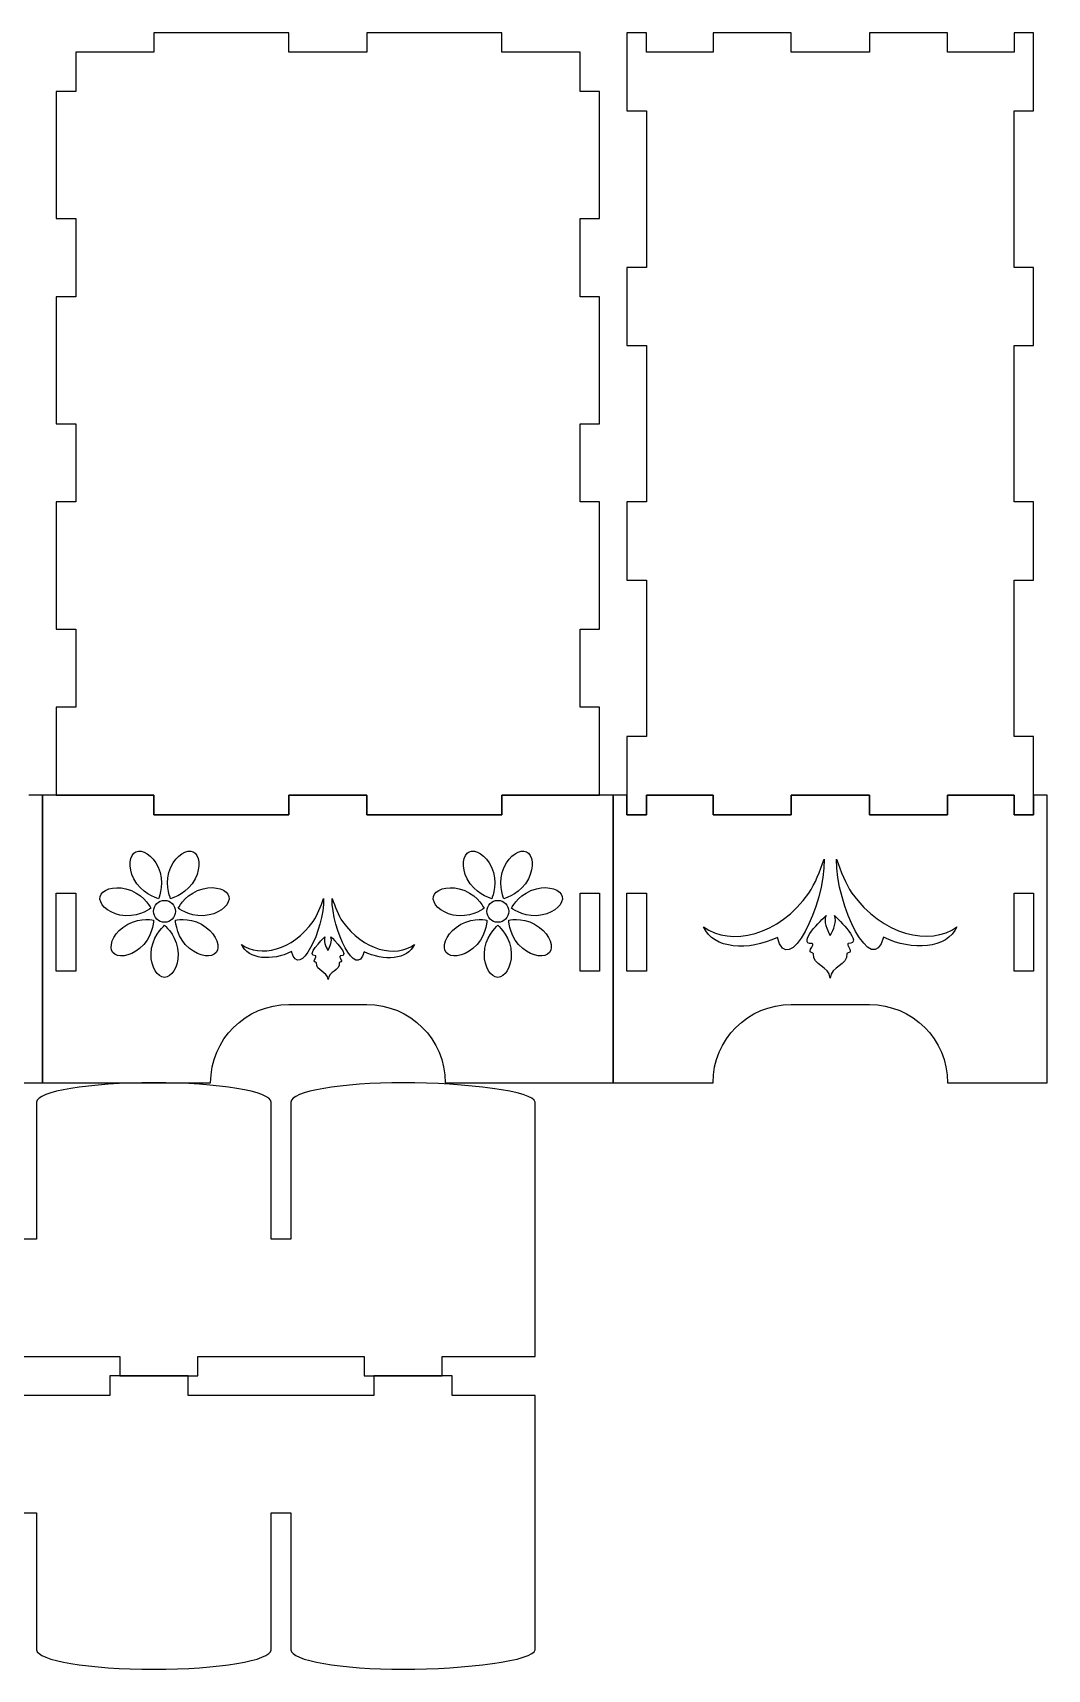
# Model space of a CAD drawing. Extents: x 0 to 2186, y 6 to 1701.
# Drawn here: x 1450 to 2186, y 514 to 1701 of the extents above; entities that cross this region are included whole.
import ezdxf

# ---------------------------------------------------------------- set-up
doc = ezdxf.new("R2010")
doc.units = 0
doc.layers.add('A0102_Printing_02', color=7, linetype='CONTINUOUS')

msp = doc.modelspace()

# ---------------------------------------------------------------- linework, layer by layer
at = {"layer": 'A0102_Printing_02', "color": 1}
for points in [[(1846.896454, 1686.491758), (1790.203455, 1686.491758), (1790.203455, 1700.664757), (1692.408458, 1700.664757), (1692.408458, 1686.491758), (1635.715459, 1686.491758), (1635.715459, 1700.664757), (1537.920462, 1700.664757), (1537.920462, 1686.491758), (1481.227463, 1686.491758), (1481.227463, 1658.145759), (1467.053463, 1658.145759), (1467.053463, 1566.019761), (1481.227463, 1566.019761), (1481.227463, 1509.326762), (1467.053463, 1509.326762), (1467.053463, 1417.200765), (1481.227463, 1417.200765), (1481.227463, 1360.507766), (1467.053463, 1360.507766), (1467.053463, 1268.381768), (1481.227463, 1268.381768), (1481.227463, 1211.68877), (1467.053463, 1211.68877), (1467.053463, 1147.908771), (1537.920462, 1147.908771), (1537.920462, 1133.735772), (1635.715459, 1133.735772), (1635.715459, 1147.908771), (1692.408458, 1147.908771), (1692.408458, 1133.735772), (1790.203455, 1133.735772), (1790.203455, 1147.908771), (1861.069453, 1147.908771), (1861.069453, 1211.68877), (1846.896454, 1211.68877), (1846.896454, 1268.381768), (1861.069453, 1268.381768), (1861.069453, 1360.507766), (1846.896454, 1360.507766), (1846.896454, 1417.200765), (1861.069453, 1417.200765), (1861.069453, 1509.326762), (1846.896454, 1509.326762), (1846.896454, 1566.019761), (1861.069453, 1566.019761), (1861.069453, 1658.145759), (1846.896454, 1658.145759)], [(2175.715246, 1643.971959), (2175.715246, 1700.664957), (2161.542246, 1700.664957), (2161.542246, 1686.491958), (2113.353247, 1686.491958), (2113.353247, 1700.664957), (2056.660249, 1700.664957), (2056.660249, 1686.491958), (1999.96725, 1686.491958), (1999.96725, 1700.664957), (1943.274251, 1700.664957), (1943.274251, 1686.491958), (1895.085253, 1686.491958), (1895.085253, 1700.664957), (1880.912253, 1700.664957), (1880.912253, 1643.971959), (1895.085253, 1643.971959), (1895.085253, 1530.585962), (1880.912253, 1530.585962), (1880.912253, 1473.892963), (1895.085253, 1473.892963), (1895.085253, 1360.506966), (1880.912253, 1360.506966), (1880.912253, 1303.814967), (1895.085253, 1303.814967), (1895.085253, 1190.42897), (1880.912253, 1190.42897), (1880.912253, 1133.735972), (1895.085253, 1133.735972), (1895.085253, 1147.908971), (1943.274251, 1147.908971), (1943.274251, 1133.735972), (1999.96725, 1133.735972), (1999.96725, 1147.908971), (2056.660249, 1147.908971), (2056.660249, 1133.735972), (2113.353247, 1133.735972), (2113.353247, 1147.908971), (2161.542246, 1147.908971), (2161.542246, 1133.735972), (2175.715246, 1133.735972), (2175.715246, 1190.42897), (2161.542246, 1190.42897), (2161.542246, 1303.814967), (2175.715246, 1303.814967), (2175.715246, 1360.506966), (2161.542246, 1360.506966), (2161.542246, 1473.892963), (2175.715246, 1473.892963), (2175.715246, 1530.585962), (2161.542246, 1530.585962), (2161.542246, 1643.971959)], [(2032.828949, 1101.604972)], [(1517.669962, 1080.169973)], [(1567.825961, 1087.371973)], [(1759.300956, 1080.169973)], [(1809.457955, 1087.371973)], [(1481.226963, 1020.349974), (1467.053963, 1020.349974), (1467.053963, 1077.042973), (1481.226963, 1077.042973)], [(1541.211961, 1072.895973)], [(1545.615961, 1071.678973)], [(1782.843955, 1072.895973)], [(1787.246955, 1071.678973)], [(1861.069953, 1020.349974), (1846.896954, 1020.349974), (1846.896954, 1077.042973), (1861.069953, 1077.042973)], [(1880.911953, 1077.042973), (1895.084953, 1077.042973), (1895.084953, 1020.349974), (1880.911953, 1020.349974)], [(2012.79295, 1077.054973)], [(2161.541946, 1077.042973), (2175.714946, 1077.042973), (2175.714946, 1020.349974), (2161.541946, 1020.349974)], [(1553.546961, 1057.461974)], [(1577.917961, 1061.122973)], [(1795.177955, 1057.461974)], [(1819.548955, 1061.122973)], [(1515.369962, 1052.142974)], [(1666.179958, 1045.372974)], [(1757.000956, 1052.142974)], [(2028.313949, 1046.152974)], [(1535.849962, 1032.874974)], [(1637.771959, 1034.587974)], [(1726.752957, 1039.690974)], [(1777.480956, 1032.874974)], [(1943.273951, 939.562977)]]:
    msp.add_lwpolyline(points, close=True, dxfattribs=at)
for points in [[(1177.919971, 939.562977), (1457.132964, 939.562977), (1457.132964, 1147.908971), (1447.210964, 1147.908971)], [(1870.990953, 939.561977), (1870.990953, 1147.908971), (1790.203955, 1147.908971), (1790.203955, 1133.735972), (1692.407958, 1133.735972), (1692.407958, 1147.908971), (1635.714959, 1147.908971), (1635.714959, 1133.735972), (1537.919962, 1133.735972), (1537.919962, 1147.908971), (1457.132964, 1147.908971), (1457.132964, 939.561977), (1579.021961, 939.561977)], [(2113.352947, 939.562977), (2185.635945, 939.562977), (2185.635945, 1147.908971), (2175.714946, 1147.908971), (2175.714946, 1133.735972), (2161.541946, 1133.735972), (2161.541946, 1147.908971), (2113.352947, 1147.908971), (2113.352947, 1133.735972), (2056.659949, 1133.735972), (2056.659949, 1147.908971), (1999.96695, 1147.908971), (1999.96695, 1133.735972), (1943.273951, 1133.735972), (1943.273951, 1147.908971), (1895.084953, 1147.908971), (1895.084953, 1133.735972), (1880.911953, 1133.735972), (1880.911953, 1147.908971), (1870.990953, 1147.908971), (1870.990953, 939.562977), (1943.273951, 939.562977)], [(1635.715959, 996.255975), (1692.407958, 996.255975)], [(1999.96695, 996.254975), (2056.659949, 996.254975)], [(1749.100956, 939.561977), (1870.990953, 939.561977)], [(1452.881064, 925.389377), (1452.881064, 925.389377), (1452.881064, 826.176379), (1438.707064, 826.176379), (1438.707064, 925.389377)], [(1637.133059, 925.389377), (1637.133059, 826.176379), (1622.959059, 826.176379), (1622.959059, 925.389377), (1622.959059, 925.389377)], [(1814.298055, 868.696378), (1814.298055, 925.389377), (1814.298055, 925.389377)], [(1378.471066, 741.137381), (1513.117062, 741.137381), (1513.117062, 726.964382), (1569.810061, 726.964382), (1569.810061, 741.137381), (1690.282058, 741.137381), (1690.282058, 726.964382), (1746.975056, 726.964382), (1746.975056, 741.137381), (1814.298055, 741.137381), (1814.298055, 797.83038), (1814.298055, 797.83038), (1814.298055, 868.696378), (1814.298055, 868.696378)], [(1814.298555, 528.538887), (1814.298555, 528.538887), (1814.298555, 585.231885), (1814.298555, 655.597884), (1814.298555, 712.290882), (1814.298555, 712.790882), (1754.061556, 712.790882), (1754.061556, 726.963882), (1697.369558, 726.963882), (1697.369558, 712.790882), (1562.723561, 712.790882), (1562.723561, 726.963882), (1506.030562, 726.963882), (1506.030562, 712.790882), (1385.558565, 712.790882), (1385.558565, 726.963882), (1328.864567, 726.963882), (1328.864567, 712.790882), (1275.715568, 712.790882), (1275.715568, 656.097884), (1261.542568, 656.097884), (1261.542568, 585.231885), (1275.715568, 585.231885)], [(1438.707564, 528.538887), (1438.707564, 627.751884), (1452.880564, 627.751884), (1452.880564, 528.538887), (1452.880564, 528.538887)], [(1622.959559, 528.538887), (1622.959559, 528.538887), (1622.959559, 627.751884), (1637.132559, 627.751884), (1637.132559, 528.538887)]]:
    msp.add_lwpolyline(points, dxfattribs=at)
for points in [[(1523.386962, 1087.362973), (1519.049962, 1095.939973), (1520.328962, 1104.780972), (1524.814962, 1106.937972)], [(1524.814962, 1106.937972), (1529.299962, 1109.098972), (1537.014962, 1104.589972), (1541.010961, 1095.848973)], [(1550.201961, 1095.858973), (1554.202961, 1104.598972), (1561.912961, 1109.107972), (1566.397961, 1106.951972)], [(1566.397961, 1106.951972), (1570.883961, 1104.790972), (1572.167961, 1095.949973), (1567.825961, 1087.371973)], [(1765.017956, 1087.362973), (1760.680956, 1095.939973), (1761.960956, 1104.780972), (1766.445956, 1106.937972)], [(1766.445956, 1106.937972), (1770.930956, 1109.098972), (1778.645956, 1104.589972), (1782.641955, 1095.848973)], [(1791.832955, 1095.858973), (1795.833955, 1104.598972), (1803.543955, 1109.107972), (1808.029955, 1106.951972)], [(1808.029955, 1106.951972), (1812.514955, 1104.790972), (1813.798955, 1095.949973), (1809.457955, 1087.371973)], [(1541.010961, 1095.848973), (1545.912961, 1085.143973), (1542.012961, 1074.893973), (1541.211961, 1072.895973)], [(1550.004961, 1072.905973), (1549.199961, 1074.903973), (1545.304961, 1085.157973), (1550.201961, 1095.858973)], [(1782.641955, 1095.848973), (1787.543955, 1085.143973), (1783.643955, 1074.893973), (1782.843955, 1072.895973)], [(1791.636955, 1072.905973), (1790.831955, 1074.903973), (1786.935955, 1085.157973), (1791.832955, 1095.858973)], [(2023.798949, 1101.604972), (2024.503949, 1067.882973), (1997.69495, 1014.264975), (1989.93495, 1044.882974)], [(2012.79295, 1077.054973), (2017.30795, 1083.544973), (2020.834949, 1092.997973), (2023.798949, 1101.604972)], [(2066.833948, 1045.024974), (2059.072949, 1014.404975), (2032.264949, 1068.024973), (2032.828949, 1101.604972)], [(2032.828949, 1101.604972), (2035.932949, 1092.997973), (2039.319949, 1083.684973), (2043.975949, 1077.054973)], [(1498.899963, 1074.424973), (1500.006962, 1079.278973), (1508.339962, 1082.493973), (1517.669962, 1080.169973)], [(1517.669962, 1080.169973), (1529.088962, 1077.328973), (1534.675962, 1067.888973), (1535.734962, 1066.014973)], [(1541.211961, 1072.895973), (1539.151962, 1073.513973), (1528.700962, 1076.858973), (1523.386962, 1087.362973)], [(1567.825961, 1087.371973), (1562.511961, 1076.868973), (1552.065961, 1073.523973), (1550.004961, 1072.905973)], [(1555.496961, 1066.038973), (1556.555961, 1067.907973), (1562.142961, 1077.352973), (1573.561961, 1080.193973)], [(1573.561961, 1080.193973), (1582.89196, 1082.517973), (1591.22496, 1079.297973), (1592.33196, 1074.443973)], [(1740.530956, 1074.424973), (1741.637956, 1079.278973), (1749.970956, 1082.493973), (1759.300956, 1080.169973)], [(1759.300956, 1080.169973), (1770.719956, 1077.328973), (1776.306956, 1067.888973), (1777.365956, 1066.014973)], [(1782.843955, 1072.895973), (1780.782955, 1073.513973), (1770.331956, 1076.858973), (1765.017956, 1087.362973)], [(1809.457955, 1087.371973), (1804.142955, 1076.868973), (1793.696955, 1073.523973), (1791.636955, 1072.905973)], [(1797.127955, 1066.038973), (1798.186955, 1067.907973), (1803.773955, 1077.352973), (1815.192955, 1080.193973)], [(1815.192955, 1080.193973), (1824.522954, 1082.517973), (1832.855954, 1079.297973), (1833.962954, 1074.443973)], [(1513.313962, 1061.098973), (1503.902962, 1063.053973), (1497.788963, 1069.570973), (1498.899963, 1074.424973)], [(1537.709962, 1063.771973), (1537.709962, 1068.137973), (1541.250961, 1071.678973), (1545.615961, 1071.678973)], [(1545.615961, 1071.678973), (1549.985961, 1071.678973), (1553.522961, 1068.137973), (1553.522961, 1063.771973)], [(1592.33196, 1074.443973), (1593.43896, 1069.593973), (1587.32896, 1063.077973), (1577.917961, 1061.122973)], [(1660.979958, 1073.202973), (1661.364958, 1050.284974), (1643.067959, 1013.689975), (1637.771959, 1034.587974)], [(1653.372959, 1056.447974), (1656.550959, 1060.972973), (1658.861959, 1067.328973), (1660.979958, 1073.202973)], [(1690.254958, 1034.489974), (1684.958958, 1013.593975), (1666.661958, 1050.187974), (1667.142958, 1073.202973)], [(1667.142958, 1073.202973), (1669.165958, 1067.328973), (1671.572958, 1060.876973), (1674.654958, 1056.447974)], [(1754.944956, 1061.098973), (1745.533956, 1063.053973), (1739.419957, 1069.570973), (1740.530956, 1074.424973)], [(1779.340956, 1063.771973), (1779.340956, 1068.137973), (1782.881955, 1071.678973), (1787.246955, 1071.678973)], [(1787.246955, 1071.678973), (1791.616955, 1071.678973), (1795.153955, 1068.137973), (1795.153955, 1063.771973)], [(1833.962954, 1074.443973), (1835.069954, 1069.593973), (1828.959954, 1063.077973), (1819.548955, 1061.122973)], [(1936.457952, 1052.502974), (1955.928951, 1038.109974), (1991.20395, 1046.152974), (2012.79295, 1077.054973)], [(2043.975949, 1077.054973), (2065.563948, 1046.294974), (2100.838947, 1038.252974), (2120.169947, 1052.644974)], [(1535.734962, 1066.014973), (1533.966962, 1064.787973), (1524.838962, 1058.707974), (1513.313962, 1061.098973)], [(1515.369962, 1052.142974), (1524.713962, 1059.301974), (1535.576962, 1057.782974), (1537.699962, 1057.441974)], [(1537.699962, 1057.441974), (1537.560962, 1055.300974), (1536.621962, 1044.369974), (1527.564962, 1036.851974)], [(1545.615961, 1055.865974), (1541.250961, 1055.865974), (1537.709962, 1059.406974), (1537.709962, 1063.771973)], [(1553.522961, 1063.771973), (1553.522961, 1059.406974), (1549.985961, 1055.865974), (1545.615961, 1055.865974)], [(1553.546961, 1057.461974), (1555.673961, 1057.801974), (1566.536961, 1059.320974), (1575.880961, 1052.161974)], [(1563.685961, 1036.870974), (1554.629961, 1044.384974), (1553.689961, 1055.314974), (1553.546961, 1057.461974)], [(1577.917961, 1061.122973), (1566.393961, 1058.730974), (1557.259961, 1064.811973), (1555.496961, 1066.038973)], [(1601.37096, 1039.787974), (1614.56396, 1029.965974), (1638.638959, 1035.454974), (1653.372959, 1056.447974)], [(1674.654958, 1056.447974), (1689.388958, 1035.356974), (1713.463957, 1029.867974), (1726.752957, 1039.690974)], [(1777.365956, 1066.014973), (1775.597956, 1064.787973), (1766.469956, 1058.707974), (1754.944956, 1061.098973)], [(1757.000956, 1052.142974), (1766.344956, 1059.301974), (1777.207956, 1057.782974), (1779.330956, 1057.441974)], [(1779.330956, 1057.441974), (1779.191956, 1055.300974), (1778.252956, 1044.369974), (1769.195956, 1036.851974)], [(1787.246955, 1055.865974), (1782.881955, 1055.865974), (1779.340956, 1059.406974), (1779.340956, 1063.771973)], [(1795.153955, 1063.771973), (1795.153955, 1059.406974), (1791.616955, 1055.865974), (1787.246955, 1055.865974)], [(1795.177955, 1057.461974), (1797.304955, 1057.801974), (1808.167955, 1059.320974), (1817.512955, 1052.161974)], [(1805.316955, 1036.870974), (1796.260955, 1044.384974), (1795.321955, 1055.314974), (1795.177955, 1057.461974)], [(1819.548955, 1061.122973), (1808.024955, 1058.730974), (1798.890955, 1064.811973), (1797.127955, 1066.038973)], [(2015.19095, 1040.367974), (2003.47995, 1040.084974), (2022.528949, 1058.004974), (2025.209949, 1060.827973)], [(2025.209949, 1060.827973), (2023.374949, 1056.029974), (2025.773949, 1050.949974), (2028.313949, 1046.152974)], [(2028.313949, 1046.152974), (2030.711949, 1050.949974), (2033.251949, 1056.172974), (2031.417949, 1060.827973)], [(2031.417949, 1060.827973), (2034.098949, 1058.004974), (2053.005949, 1040.227974), (2041.294949, 1040.509974)], [(1508.162962, 1033.885974), (1505.057962, 1037.776974), (1507.735962, 1046.301974), (1515.369962, 1052.142974)], [(1535.849962, 1032.874974), (1536.079962, 1044.642974), (1544.039961, 1052.190974), (1545.629961, 1053.637974)], [(1545.629961, 1053.637974), (1547.216961, 1052.190974), (1555.180961, 1044.642974), (1555.410961, 1032.874974)], [(1575.880961, 1052.161974), (1583.51496, 1046.320974), (1586.19396, 1037.795974), (1583.08896, 1033.904974)], [(1655.201959, 1031.505974), (1647.208959, 1031.312974), (1660.113958, 1043.446974), (1661.942958, 1045.372974)], [(1661.942958, 1045.372974), (1660.690958, 1042.195974), (1662.424958, 1038.631974), (1664.061958, 1035.356974)], [(1664.061958, 1035.356974), (1665.794958, 1038.631974), (1667.431958, 1042.098974), (1666.179958, 1045.372974)], [(1666.179958, 1045.372974), (1668.009958, 1043.446974), (1681.010958, 1031.215974), (1673.017958, 1031.408974)], [(1749.793956, 1033.885974), (1746.688956, 1037.776974), (1749.367956, 1046.301974), (1757.000956, 1052.142974)], [(1777.480956, 1032.874974), (1777.710956, 1044.642974), (1785.670955, 1052.190974), (1787.261955, 1053.637974)], [(1787.261955, 1053.637974), (1788.847955, 1052.190974), (1796.811955, 1044.642974), (1797.041955, 1032.874974)], [(1817.512955, 1052.161974), (1825.145954, 1046.320974), (1827.824954, 1037.795974), (1824.719954, 1033.904974)], [(1989.93495, 1044.882974), (1968.910951, 1034.724974), (1943.653951, 1036.277974), (1936.457952, 1052.502974)], [(2120.169947, 1052.644974), (2112.973947, 1036.417974), (2087.857948, 1034.864974), (2066.833948, 1045.024974)], [(1527.564962, 1036.851974), (1520.170962, 1030.708974), (1511.262962, 1029.994974), (1508.162962, 1033.885974)], [(1545.629961, 1015.853975), (1540.651961, 1015.853975), (1535.658962, 1023.261974), (1535.849962, 1032.874974)], [(1555.410961, 1032.874974), (1555.597961, 1023.261974), (1550.608961, 1015.853975), (1545.629961, 1015.853975)], [(1583.08896, 1033.904974), (1579.982961, 1030.013974), (1571.079961, 1030.727974), (1563.685961, 1036.870974)], [(1637.771959, 1034.587974), (1623.422959, 1027.653974), (1606.28196, 1028.712974), (1601.37096, 1039.787974)], [(1726.752957, 1039.690974), (1721.841957, 1028.617974), (1704.603957, 1027.557974), (1690.254958, 1034.489974)], [(1769.195956, 1036.851974), (1761.801956, 1030.708974), (1752.893956, 1029.994974), (1749.793956, 1033.885974)], [(1787.261955, 1015.853975), (1782.282955, 1015.853975), (1777.289956, 1023.261974), (1777.480956, 1032.874974)], [(1797.041955, 1032.874974), (1797.228955, 1023.261974), (1792.239955, 1015.853975), (1787.261955, 1015.853975)], [(1824.719954, 1033.904974), (1821.614954, 1030.013974), (1812.710955, 1030.727974), (1805.316955, 1036.870974)], [(2016.17895, 1033.029974), (2015.33295, 1034.442974), (2011.94595, 1032.889974), (2014.90895, 1037.827974)], [(2014.90895, 1037.827974), (2016.31995, 1040.227974), (2015.19095, 1040.367974), (2015.19095, 1040.367974)], [(2028.172949, 1015.252975), (2027.607949, 1024.704974), (2015.47395, 1024.142974), (2016.17895, 1033.029974)], [(2040.306949, 1033.172974), (2041.153949, 1024.282974), (2028.736949, 1024.282974), (2028.172949, 1015.252975)], [(2041.294949, 1040.509974), (2041.294949, 1040.509974), (2040.306949, 1040.367974), (2041.717949, 1037.827974)], [(2041.717949, 1037.827974), (2044.539949, 1032.889974), (2041.294949, 1034.582974), (2040.306949, 1033.172974)], [(1655.875959, 1026.498974), (1655.201959, 1027.460974), (1652.986959, 1026.305974), (1654.912959, 1029.675974)], [(1654.912959, 1029.675974), (1655.875959, 1031.408974), (1655.201959, 1031.505974), (1655.201959, 1031.505974)], [(1664.157958, 1014.267975), (1663.772958, 1020.430974), (1655.298959, 1020.430974), (1655.875959, 1026.498974)], [(1672.343958, 1026.400974), (1672.824958, 1020.335974), (1664.542958, 1020.718974), (1664.157958, 1014.267975)], [(1673.017958, 1031.408974), (1673.017958, 1031.408974), (1672.246958, 1031.312974), (1673.209958, 1029.675974)], [(1673.209958, 1029.675974), (1675.232958, 1026.305974), (1672.921958, 1027.364974), (1672.343958, 1026.400974)], [(1579.021961, 939.561977), (1579.021961, 970.872976), (1604.40496, 996.255975), (1635.715959, 996.255975)], [(1692.407958, 996.255975), (1723.718957, 996.255975), (1749.100956, 970.872976), (1749.100956, 939.561977)], [(1943.273951, 939.562977), (1943.273951, 970.872976), (1968.656951, 996.254975), (1999.96695, 996.254975)], [(2056.659949, 996.254975), (2087.970948, 996.254975), (2113.352947, 970.872976), (2113.352947, 939.562977)], [(1537.920062, 939.562377), (1490.954063, 939.562377), (1452.881064, 933.217377), (1452.881064, 925.389377)], [(1622.959059, 925.389377), (1622.959059, 933.217377), (1584.88606, 939.562377), (1537.920062, 939.562377)], [(1718.629057, 939.562377), (1673.620058, 939.562377), (1637.133059, 933.217377), (1637.133059, 925.389377)], [(1814.298055, 925.389377), (1814.298055, 933.217377), (1763.638056, 939.562377), (1718.629057, 939.562377)], [(1452.880564, 528.538887), (1452.880564, 520.710887), (1490.954563, 514.365887), (1537.920562, 514.365887)], [(1537.920562, 514.365887), (1584.88656, 514.365887), (1622.959559, 520.710887), (1622.959559, 528.538887)], [(1637.132559, 528.538887), (1637.132559, 520.710887), (1673.619558, 514.365887), (1718.628557, 514.365887)], [(1718.628557, 514.365887), (1763.637556, 514.365887), (1814.298555, 520.710887), (1814.298555, 528.538887)]]:
    msp.add_open_spline(points, degree=3, dxfattribs=at)

doc.saveas('drawing.dxf')
